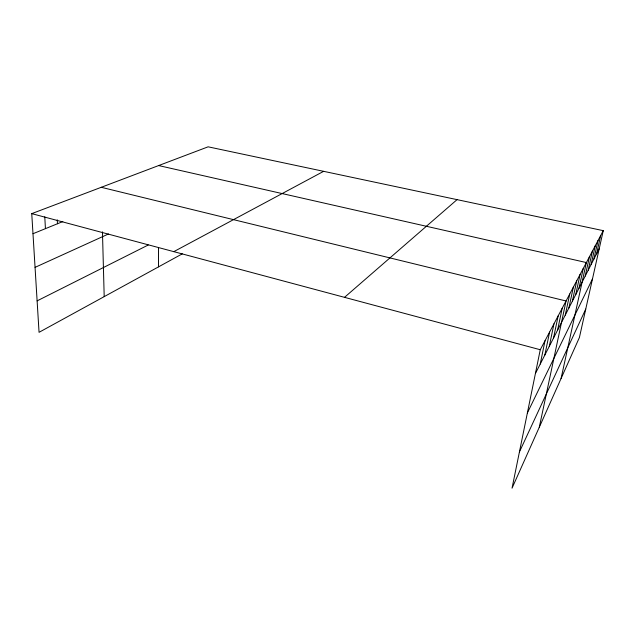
<?xml version="1.0" encoding="UTF-8"?>
<svg xmlns="http://www.w3.org/2000/svg" width="635" height="635" viewBox="0 0 635 635"><rect width="100%" height="100%" fill="white"/><g stroke="black" fill="none" stroke-linecap="round" stroke-linejoin="round"><path stroke-width="0.95" d="M158.504 266.875L158.536 247.61M603.25 230.656L540.258 349.734L512.04 488.18L579.414 337.487L603.25 230.656L208.121 146.82L31.75 213.63L39.053 332.319L182.316 253.833M540.234 364.053L545.028 340.717M544.846 355.028L549.592 332.089M549.267 346.385L553.966 323.818M553.506 338.09L558.157 315.897M557.578 330.129L562.181 308.285M539.282 427.26L566.047 300.982L101.267 187.301M565.253 315.119L569.762 293.957M568.873 308.031L573.341 287.195M572.365 301.212L576.778 280.694M575.723 294.64L580.096 274.431M578.961 288.298L583.287 268.383M561.078 378.5L586.375 262.557L158.631 165.56M585.2 276.098L589.439 256.77M588.208 270.224L592.391 251.174M591.106 264.557L595.249 245.785M593.908 259.072L598.003 240.57M596.614 253.778L600.67 235.529M519.43 451.922L585.756 309.062M527.375 412.956L592.495 278.876M535.416 373.475L599.234 248.65M344.519 297.347L457.065 199.636M173.799 251.65L323.636 171.331M37.116 300.871L148.249 244.999M35.052 267.367L108.45 233.982M32.988 233.72L62.825 221.567M31.75 213.63L540.258 349.734M44.775 216.781L45.434 228.648M57.269 219.853L57.46 223.75M102.457 231.846L104.196 296.632"/></g></svg>
